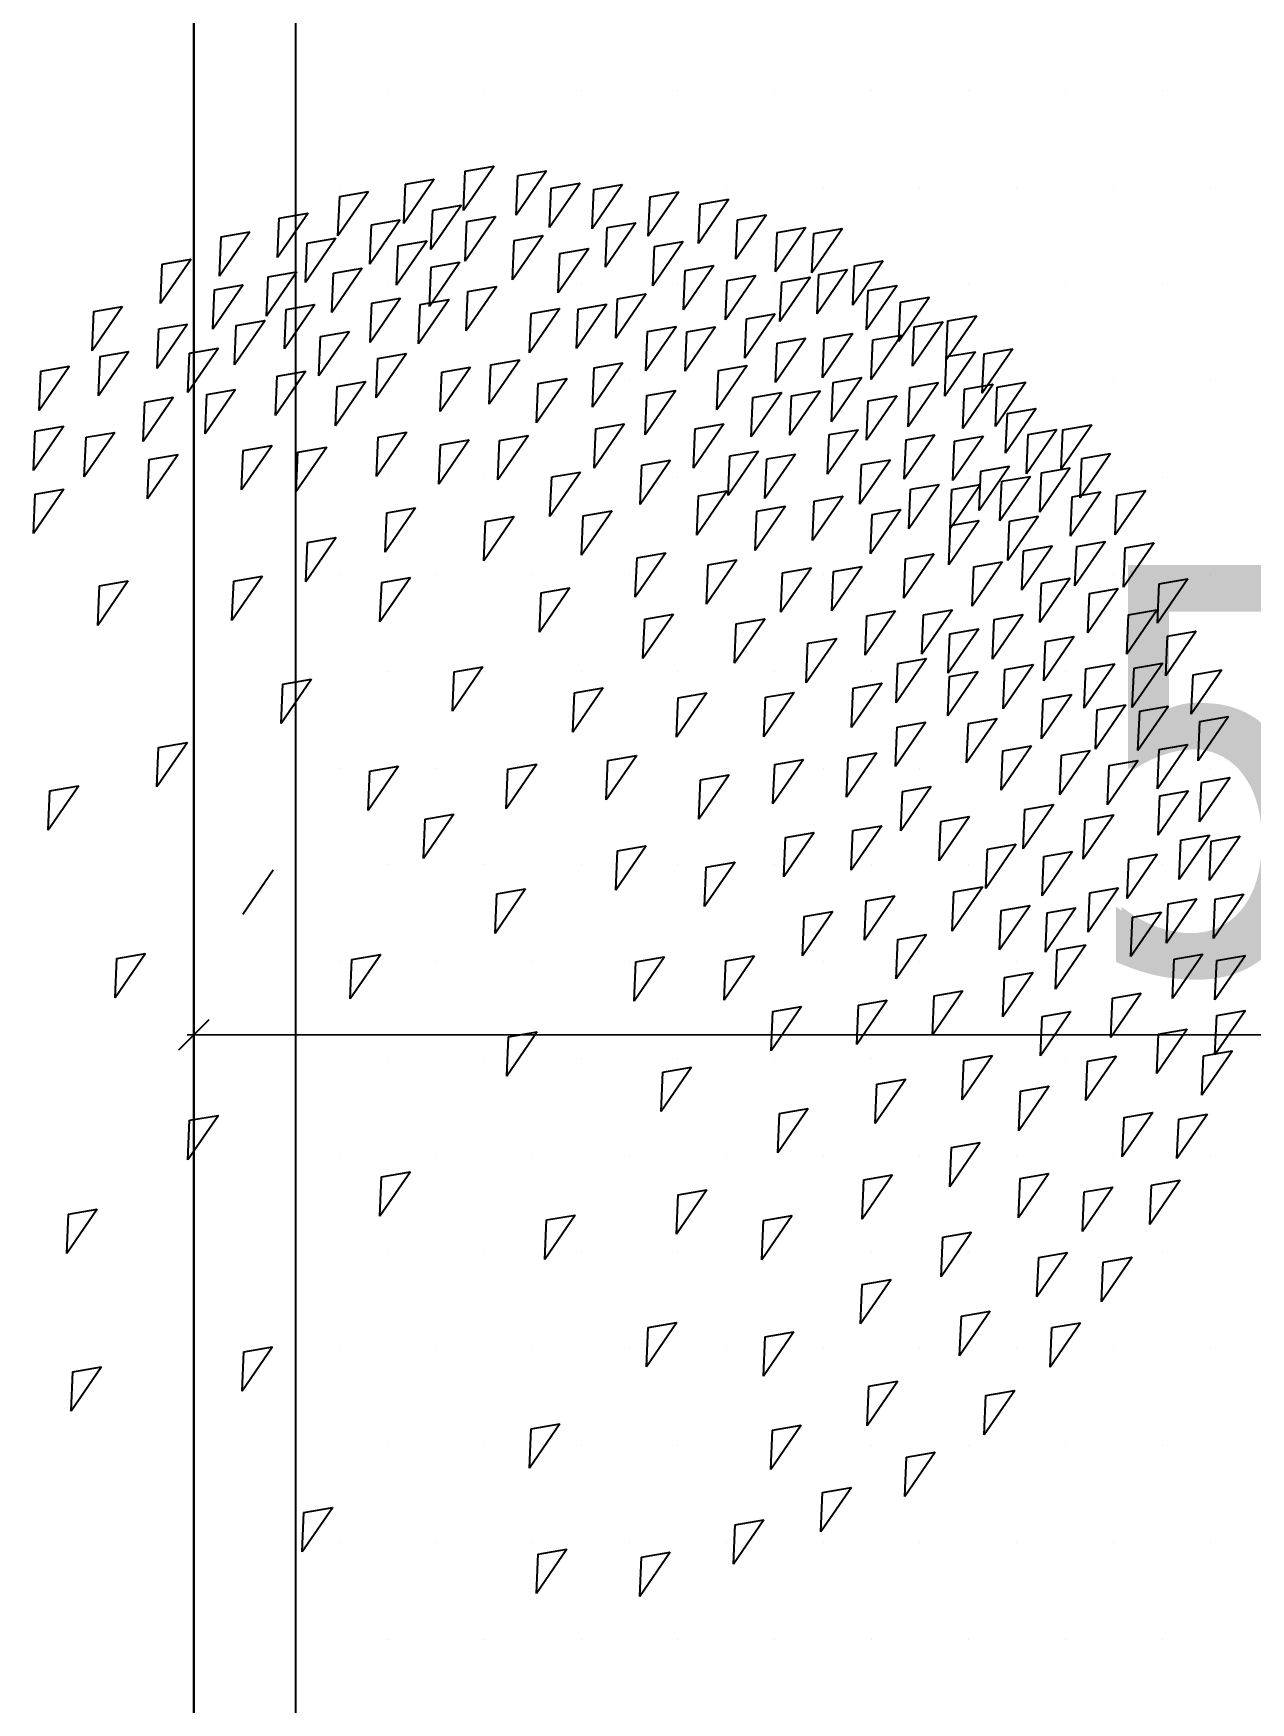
# Model space of a CAD drawing. Header units: millimetres. Extents: x 43168.9 to 43194.6, y -25545.1 to -25543.4.
# Drawn here: x 43171.3577 to 43171.4056, y -25544.2524 to -25544.1867 of the extents above; entities that cross this region are included whole.
import ezdxf

# ---------------------------------------------------------------- set-up
doc = ezdxf.new("R2010")
doc.units = ezdxf.units.MM
doc.header["$LTSCALE"] = 200
doc.layers.add('agac_sgh', color=7, linetype='Continuous', true_color=0x244700)
doc.layers.add('cim_sgh', color=7, linetype='Continuous', true_color=0x248f00)
for name, color, linetype in [('arsasiniri_sgh', 10, 'Continuous'), ('olcu-uyg_sgh', 193, 'Continuous'), ('vaziyet-01_sgh', 33, 'Continuous')]:
    doc.layers.add(name, color=color, linetype=linetype)
doc.styles.add('dim', font='VERDANA.TTF', dxfattribs={"width": 0.7})

# ---------------------------------------------------------------- blocks, each defined once
blk = doc.blocks.new('_Oblique')
at = {"color": 0, "linetype": 'ByBlock', "lineweight": -2}
blk.add_line((-0.5, -0.5), (0.5, 0.5), dxfattribs=at)

msp = doc.modelspace()

# ---------------------------------------------------------------- linework, layer by layer
at = {"color": 0, "linetype": 'ByBlock', "lineweight": -2}
msp.add_line((43171.364595, -25544.225538), (43171.363395, -25544.226738), dxfattribs=at)
at = {"layer": 'agac_sgh', "color": 0}
for p, q in [((43171.375815, -25544.191943), (43171.374616, -25544.193689)), ((43171.374616, -25544.193689), (43171.374683, -25544.192139)), ((43171.374683, -25544.192139), (43171.375815, -25544.191943)), ((43171.377878, -25544.192118), (43171.376679, -25544.193863)), ((43171.376746, -25544.192314), (43171.377878, -25544.192118)), ((43171.373463, -25544.192447), (43171.372264, -25544.194193)), ((43171.372264, -25544.194193), (43171.372331, -25544.192643)), ((43171.372331, -25544.192643), (43171.373463, -25544.192447)), ((43171.376679, -25544.193863), (43171.376746, -25544.192314)), ((43171.379198, -25544.192613), (43171.377999, -25544.194359)), ((43171.377999, -25544.194359), (43171.378066, -25544.192809)), ((43171.378066, -25544.192809), (43171.379198, -25544.192613)), ((43171.380871, -25544.192662), (43171.379672, -25544.194407)), ((43171.379672, -25544.194407), (43171.379739, -25544.192858)), ((43171.379739, -25544.192858), (43171.380871, -25544.192662)), ((43171.370873, -25544.192944), (43171.369673, -25544.194689)), ((43171.369673, -25544.194689), (43171.369741, -25544.19314)), ((43171.369741, -25544.19314), (43171.370873, -25544.192944)), ((43171.374532, -25544.19347), (43171.373333, -25544.195215)), ((43171.3734, -25544.193666), (43171.374532, -25544.19347)), ((43171.383084, -25544.192955), (43171.381885, -25544.1947)), ((43171.381885, -25544.1947), (43171.381953, -25544.193151)), ((43171.381953, -25544.193151), (43171.383084, -25544.192955)), ((43171.385059, -25544.193241), (43171.38386, -25544.194986)), ((43171.38386, -25544.194986), (43171.383927, -25544.193437)), ((43171.383927, -25544.193437), (43171.385059, -25544.193241)), ((43171.368496, -25544.19379), (43171.367296, -25544.195536)), ((43171.367296, -25544.195536), (43171.367364, -25544.193986)), ((43171.367364, -25544.193986), (43171.368496, -25544.19379)), ((43171.372122, -25544.194048), (43171.370923, -25544.195793)), ((43171.370923, -25544.195793), (43171.37099, -25544.194244)), ((43171.37099, -25544.194244), (43171.372122, -25544.194048)), ((43171.373333, -25544.195215), (43171.3734, -25544.193666)), ((43171.375882, -25544.193928), (43171.374683, -25544.195674)), ((43171.374683, -25544.195674), (43171.37475, -25544.194124)), ((43171.37475, -25544.194124), (43171.375882, -25544.193928)), ((43171.381399, -25544.194165), (43171.3802, -25544.19591)), ((43171.380267, -25544.194361), (43171.381399, -25544.194165)), ((43171.38653, -25544.193856), (43171.385331, -25544.195601)), ((43171.385331, -25544.195601), (43171.385399, -25544.194052)), ((43171.385399, -25544.194052), (43171.38653, -25544.193856)), ((43171.366207, -25544.194525), (43171.365008, -25544.19627)), ((43171.365008, -25544.19627), (43171.365075, -25544.194721)), ((43171.365075, -25544.194721), (43171.366207, -25544.194525)), ((43171.369594, -25544.194776), (43171.368395, -25544.196521)), ((43171.368462, -25544.194972), (43171.369594, -25544.194776)), ((43171.373178, -25544.19488), (43171.371979, -25544.196625)), ((43171.372046, -25544.195076), (43171.373178, -25544.19488)), ((43171.377744, -25544.194669), (43171.376544, -25544.196414)), ((43171.376544, -25544.196414), (43171.376612, -25544.194865)), ((43171.376612, -25544.194865), (43171.377744, -25544.194669)), ((43171.3802, -25544.19591), (43171.380267, -25544.194361)), ((43171.383261, -25544.194905), (43171.382061, -25544.19665)), ((43171.382129, -25544.195101), (43171.383261, -25544.194905)), ((43171.38809, -25544.194359), (43171.386891, -25544.196104)), ((43171.386891, -25544.196104), (43171.386958, -25544.194555)), ((43171.386958, -25544.194555), (43171.38809, -25544.194359)), ((43171.389524, -25544.1944), (43171.388325, -25544.196145)), ((43171.388325, -25544.196145), (43171.388392, -25544.194596)), ((43171.388392, -25544.194596), (43171.389524, -25544.1944)), ((43171.368395, -25544.196521), (43171.368462, -25544.194972)), ((43171.371979, -25544.196625), (43171.372046, -25544.195076)), ((43171.379542, -25544.195178), (43171.378343, -25544.196924)), ((43171.378343, -25544.196924), (43171.37841, -25544.195374)), ((43171.37841, -25544.195374), (43171.379542, -25544.195178)), ((43171.382061, -25544.19665), (43171.382129, -25544.195101)), ((43171.363893, -25544.195602), (43171.362693, -25544.197347)), ((43171.362693, -25544.197347), (43171.362761, -25544.195798)), ((43171.362761, -25544.195798), (43171.363893, -25544.195602)), ((43171.36806, -25544.196104), (43171.366861, -25544.197849)), ((43171.366928, -25544.1963), (43171.36806, -25544.196104)), ((43171.370625, -25544.19595), (43171.369426, -25544.197695)), ((43171.369426, -25544.197695), (43171.369493, -25544.196146)), ((43171.369493, -25544.196146), (43171.370625, -25544.19595)), ((43171.374474, -25544.195718), (43171.373275, -25544.197463)), ((43171.373275, -25544.197463), (43171.373342, -25544.195914)), ((43171.373342, -25544.195914), (43171.374474, -25544.195718)), ((43171.384468, -25544.195855), (43171.383269, -25544.197601)), ((43171.383269, -25544.197601), (43171.383336, -25544.196051)), ((43171.383336, -25544.196051), (43171.384468, -25544.195855)), ((43171.389725, -25544.196008), (43171.388526, -25544.197753)), ((43171.388526, -25544.197753), (43171.388593, -25544.196204)), ((43171.388593, -25544.196204), (43171.389725, -25544.196008)), ((43171.391133, -25544.195667), (43171.389934, -25544.197412)), ((43171.389934, -25544.197412), (43171.390002, -25544.195863)), ((43171.390002, -25544.195863), (43171.391133, -25544.195667)), ((43171.365947, -25544.196615), (43171.364748, -25544.19836)), ((43171.364748, -25544.19836), (43171.364815, -25544.196811)), ((43171.364815, -25544.196811), (43171.365947, -25544.196615)), ((43171.366861, -25544.197849), (43171.366928, -25544.1963)), ((43171.37592, -25544.196675), (43171.374721, -25544.198421)), ((43171.374721, -25544.198421), (43171.374788, -25544.196871)), ((43171.374788, -25544.196871), (43171.37592, -25544.196675)), ((43171.386115, -25544.196246), (43171.384916, -25544.197992)), ((43171.384916, -25544.197992), (43171.384984, -25544.196442)), ((43171.384984, -25544.196442), (43171.386115, -25544.196246)), ((43171.388266, -25544.196309), (43171.387067, -25544.198054)), ((43171.387067, -25544.198054), (43171.387134, -25544.196505)), ((43171.387134, -25544.196505), (43171.388266, -25544.196309)), ((43171.391674, -25544.196636), (43171.390475, -25544.198382)), ((43171.390475, -25544.198382), (43171.390542, -25544.196832)), ((43171.390542, -25544.196832), (43171.391674, -25544.196636)), ((43171.361201, -25544.197469), (43171.360002, -25544.199214)), ((43171.360069, -25544.197665), (43171.361201, -25544.197469)), ((43171.368764, -25544.197383), (43171.367565, -25544.199128)), ((43171.367632, -25544.197579), (43171.368764, -25544.197383)), ((43171.372134, -25544.197137), (43171.370935, -25544.198883)), ((43171.370935, -25544.198883), (43171.371003, -25544.197333)), ((43171.371003, -25544.197333), (43171.372134, -25544.197137)), ((43171.374046, -25544.197193), (43171.372847, -25544.198938)), ((43171.372847, -25544.198938), (43171.372914, -25544.197389)), ((43171.372914, -25544.197389), (43171.374046, -25544.197193)), ((43171.380259, -25544.197373), (43171.37906, -25544.199118)), ((43171.379127, -25544.197569), (43171.380259, -25544.197373)), ((43171.381806, -25544.19696), (43171.380607, -25544.198706)), ((43171.380607, -25544.198706), (43171.380674, -25544.197156)), ((43171.380674, -25544.197156), (43171.381806, -25544.19696)), ((43171.392945, -25544.197092), (43171.391745, -25544.198838)), ((43171.391745, -25544.198838), (43171.391813, -25544.197288)), ((43171.391813, -25544.197288), (43171.392945, -25544.197092)), ((43171.360002, -25544.199214), (43171.360069, -25544.197665)), ((43171.363758, -25544.198153), (43171.362559, -25544.199898)), ((43171.362627, -25544.198349), (43171.363758, -25544.198153)), ((43171.366802, -25544.198012), (43171.365603, -25544.199758)), ((43171.36567, -25544.198208), (43171.366802, -25544.198012)), ((43171.367565, -25544.199128), (43171.367632, -25544.197579)), ((43171.37841, -25544.197548), (43171.377211, -25544.199294)), ((43171.377211, -25544.199294), (43171.377278, -25544.197744)), ((43171.377278, -25544.197744), (43171.37841, -25544.197548)), ((43171.37906, -25544.199118), (43171.379127, -25544.197569)), ((43171.386883, -25544.197756), (43171.385684, -25544.199501)), ((43171.385684, -25544.199501), (43171.385751, -25544.197952)), ((43171.385751, -25544.197952), (43171.386883, -25544.197756)), ((43171.393485, -25544.198062), (43171.392286, -25544.199807)), ((43171.392353, -25544.198258), (43171.393485, -25544.198062)), ((43171.394806, -25544.197833), (43171.393607, -25544.199578)), ((43171.393607, -25544.199578), (43171.393674, -25544.198029)), ((43171.393674, -25544.198029), (43171.394806, -25544.197833)), ((43171.362559, -25544.199898), (43171.362627, -25544.198349)), ((43171.365603, -25544.199758), (43171.36567, -25544.198208)), ((43171.370122, -25544.198452), (43171.368923, -25544.200197)), ((43171.368923, -25544.200197), (43171.36899, -25544.198648)), ((43171.36899, -25544.198648), (43171.370122, -25544.198452)), ((43171.382988, -25544.198253), (43171.381789, -25544.199998)), ((43171.381789, -25544.199998), (43171.381856, -25544.198449)), ((43171.381856, -25544.198449), (43171.382988, -25544.198253)), ((43171.384531, -25544.19826), (43171.383332, -25544.200005)), ((43171.383332, -25544.200005), (43171.383399, -25544.198456)), ((43171.383399, -25544.198456), (43171.384531, -25544.19826)), ((43171.38809, -25544.198706), (43171.386891, -25544.200451)), ((43171.386958, -25544.198902), (43171.38809, -25544.198706)), ((43171.389939, -25544.198531), (43171.38874, -25544.200276)), ((43171.38874, -25544.200276), (43171.388807, -25544.198727)), ((43171.388807, -25544.198727), (43171.389939, -25544.198531)), ((43171.39185, -25544.198586), (43171.390651, -25544.200332)), ((43171.390651, -25544.200332), (43171.390719, -25544.198782)), ((43171.390719, -25544.198782), (43171.39185, -25544.198586)), ((43171.392286, -25544.199807), (43171.392353, -25544.198258)), ((43171.361444, -25544.19923), (43171.360245, -25544.200975)), ((43171.360245, -25544.200975), (43171.360312, -25544.199426)), ((43171.360312, -25544.199426), (43171.361444, -25544.19923)), ((43171.364966, -25544.199103), (43171.363767, -25544.200849)), ((43171.363767, -25544.200849), (43171.363834, -25544.199299)), ((43171.363834, -25544.199299), (43171.364966, -25544.199103)), ((43171.372373, -25544.199318), (43171.371174, -25544.201063)), ((43171.371242, -25544.199514), (43171.372373, -25544.199318)), ((43171.386891, -25544.200451), (43171.386958, -25544.198902)), ((43171.394756, -25544.199242), (43171.393557, -25544.200988)), ((43171.393557, -25544.200988), (43171.393624, -25544.199438)), ((43171.393624, -25544.199438), (43171.394756, -25544.199242)), ((43171.396227, -25544.199133), (43171.395028, -25544.200878)), ((43171.395028, -25544.200878), (43171.395095, -25544.199329)), ((43171.395095, -25544.199329), (43171.396227, -25544.199133)), ((43171.359113, -25544.199811), (43171.357914, -25544.201556)), ((43171.357914, -25544.201556), (43171.357982, -25544.200007)), ((43171.357982, -25544.200007), (43171.359113, -25544.199811)), ((43171.368412, -25544.200004), (43171.367213, -25544.201749)), ((43171.36728, -25544.2002), (43171.368412, -25544.200004)), ((43171.371174, -25544.201063), (43171.371242, -25544.199514)), ((43171.374889, -25544.199849), (43171.37369, -25544.201594)), ((43171.37369, -25544.201594), (43171.373757, -25544.200045)), ((43171.373757, -25544.200045), (43171.374889, -25544.199849)), ((43171.376826, -25544.199562), (43171.375626, -25544.201307)), ((43171.375626, -25544.201307), (43171.375694, -25544.199758)), ((43171.375694, -25544.199758), (43171.376826, -25544.199562)), ((43171.380888, -25544.199679), (43171.379689, -25544.201425)), ((43171.379689, -25544.201425), (43171.379756, -25544.199875)), ((43171.379756, -25544.199875), (43171.380888, -25544.199679)), ((43171.385776, -25544.199783), (43171.384577, -25544.201528)), ((43171.384577, -25544.201528), (43171.384644, -25544.199979)), ((43171.384644, -25544.199979), (43171.385776, -25544.199783)), ((43171.365645, -25544.200725), (43171.364446, -25544.20247)), ((43171.364513, -25544.200921), (43171.365645, -25544.200725)), ((43171.367213, -25544.201749), (43171.36728, -25544.2002)), ((43171.370776, -25544.200416), (43171.369577, -25544.202161)), ((43171.369577, -25544.202161), (43171.369644, -25544.200612)), ((43171.369644, -25544.200612), (43171.370776, -25544.200416)), ((43171.378687, -25544.200302), (43171.377488, -25544.202047)), ((43171.377488, -25544.202047), (43171.377555, -25544.200498)), ((43171.377555, -25544.200498), (43171.378687, -25544.200302)), ((43171.382963, -25544.200769), (43171.381764, -25544.202515)), ((43171.381831, -25544.200965), (43171.382963, -25544.200769)), ((43171.388656, -25544.200782), (43171.387457, -25544.202527)), ((43171.387524, -25544.200978), (43171.388656, -25544.200782)), ((43171.390291, -25544.200257), (43171.389092, -25544.202002)), ((43171.389092, -25544.202002), (43171.389159, -25544.200453)), ((43171.389159, -25544.200453), (43171.390291, -25544.200257)), ((43171.393309, -25544.200459), (43171.39211, -25544.202204)), ((43171.39211, -25544.202204), (43171.392177, -25544.200655)), ((43171.392177, -25544.200655), (43171.393309, -25544.200459)), ((43171.39546, -25544.200521), (43171.394261, -25544.202267)), ((43171.394261, -25544.202267), (43171.394328, -25544.200717)), ((43171.394328, -25544.200717), (43171.39546, -25544.200521)), ((43171.396743, -25544.200444), (43171.395544, -25544.20219)), ((43171.395544, -25544.20219), (43171.395611, -25544.20064)), ((43171.395611, -25544.20064), (43171.396743, -25544.200444)), ((43171.363201, -25544.201035), (43171.362002, -25544.202781)), ((43171.362002, -25544.202781), (43171.362069, -25544.201231)), ((43171.362069, -25544.201231), (43171.363201, -25544.201035)), ((43171.364446, -25544.20247), (43171.364513, -25544.200921)), ((43171.381764, -25544.202515), (43171.381831, -25544.200965)), ((43171.387134, -25544.200852), (43171.385935, -25544.202597)), ((43171.385935, -25544.202597), (43171.386002, -25544.201048)), ((43171.386002, -25544.201048), (43171.387134, -25544.200852)), ((43171.387457, -25544.202527), (43171.387524, -25544.200978)), ((43171.391674, -25544.200984), (43171.390475, -25544.202729)), ((43171.390475, -25544.202729), (43171.390542, -25544.20118)), ((43171.390542, -25544.20118), (43171.391674, -25544.200984)), ((43171.380951, -25544.202084), (43171.379752, -25544.203829)), ((43171.379819, -25544.20228), (43171.380951, -25544.202084)), ((43171.384862, -25544.202083), (43171.383663, -25544.203828)), ((43171.38373, -25544.202279), (43171.384862, -25544.202083)), ((43171.397145, -25544.201485), (43171.395946, -25544.203231)), ((43171.395946, -25544.203231), (43171.396013, -25544.201681)), ((43171.396013, -25544.201681), (43171.397145, -25544.201485)), ((43171.399334, -25544.202121), (43171.398134, -25544.203866)), ((43171.398202, -25544.202317), (43171.399334, -25544.202121)), ((43171.358887, -25544.202169), (43171.357688, -25544.203914)), ((43171.357688, -25544.203914), (43171.357755, -25544.202365)), ((43171.357755, -25544.202365), (43171.358887, -25544.202169)), ((43171.360891, -25544.202417), (43171.359692, -25544.204163)), ((43171.359692, -25544.204163), (43171.359759, -25544.202613)), ((43171.359759, -25544.202613), (43171.360891, -25544.202417)), ((43171.372386, -25544.202407), (43171.371187, -25544.204153)), ((43171.371187, -25544.204153), (43171.371254, -25544.202603)), ((43171.371254, -25544.202603), (43171.372386, -25544.202407)), ((43171.374839, -25544.202707), (43171.373639, -25544.204453)), ((43171.373707, -25544.202903), (43171.374839, -25544.202707)), ((43171.377165, -25544.202546), (43171.375966, -25544.204291)), ((43171.375966, -25544.204291), (43171.376033, -25544.202742)), ((43171.376033, -25544.202742), (43171.377165, -25544.202546)), ((43171.379752, -25544.203829), (43171.379819, -25544.20228)), ((43171.383663, -25544.203828), (43171.38373, -25544.202279)), ((43171.39014, -25544.202312), (43171.388941, -25544.204057)), ((43171.388941, -25544.204057), (43171.389008, -25544.202508)), ((43171.389008, -25544.202508), (43171.39014, -25544.202312)), ((43171.393158, -25544.202514), (43171.391959, -25544.204259)), ((43171.391959, -25544.204259), (43171.392027, -25544.20271)), ((43171.392027, -25544.20271), (43171.393158, -25544.202514)), ((43171.39507, -25544.202569), (43171.393871, -25544.204315)), ((43171.393871, -25544.204315), (43171.393938, -25544.202765)), ((43171.393938, -25544.202765), (43171.39507, -25544.202569)), ((43171.397963, -25544.20231), (43171.396764, -25544.204055)), ((43171.396764, -25544.204055), (43171.396831, -25544.202506)), ((43171.396831, -25544.202506), (43171.397963, -25544.20231)), ((43171.398134, -25544.203866), (43171.398202, -25544.202317)), ((43171.363381, -25544.20329), (43171.362182, -25544.205036)), ((43171.362249, -25544.203486), (43171.363381, -25544.20329)), ((43171.367079, -25544.20294), (43171.36588, -25544.204685)), ((43171.36588, -25544.204685), (43171.365947, -25544.203136)), ((43171.365947, -25544.203136), (43171.367079, -25544.20294)), ((43171.369229, -25544.203002), (43171.36803, -25544.204748)), ((43171.36803, -25544.204748), (43171.368097, -25544.203198)), ((43171.368097, -25544.203198), (43171.369229, -25544.203002)), ((43171.373639, -25544.204453), (43171.373707, -25544.202903)), ((43171.38622, -25544.203152), (43171.385021, -25544.204897)), ((43171.385021, -25544.204897), (43171.385088, -25544.203348)), ((43171.385088, -25544.203348), (43171.38622, -25544.203152)), ((43171.387675, -25544.20327), (43171.386476, -25544.205016)), ((43171.386543, -25544.203466), (43171.387675, -25544.20327)), ((43171.400076, -25544.203248), (43171.398877, -25544.204994)), ((43171.398877, -25544.204994), (43171.398944, -25544.203444)), ((43171.398944, -25544.203444), (43171.400076, -25544.203248)), ((43171.362182, -25544.205036), (43171.362249, -25544.203486)), ((43171.379215, -25544.203978), (43171.378016, -25544.205724)), ((43171.378083, -25544.204174), (43171.379215, -25544.203978)), ((43171.382762, -25544.203509), (43171.381563, -25544.205255)), ((43171.381563, -25544.205255), (43171.38163, -25544.203705)), ((43171.38163, -25544.203705), (43171.382762, -25544.203509)), ((43171.386476, -25544.205016), (43171.386543, -25544.203466)), ((43171.39141, -25544.203493), (43171.390211, -25544.205238)), ((43171.390211, -25544.205238), (43171.390278, -25544.203689)), ((43171.390278, -25544.203689), (43171.39141, -25544.203493)), ((43171.396101, -25544.203743), (43171.394902, -25544.205489)), ((43171.394902, -25544.205489), (43171.39497, -25544.203939)), ((43171.39497, -25544.203939), (43171.396101, -25544.203743)), ((43171.398491, -25544.203813), (43171.397292, -25544.205558)), ((43171.397292, -25544.205558), (43171.397359, -25544.204009)), ((43171.397359, -25544.204009), (43171.398491, -25544.203813)), ((43171.358891, -25544.204648), (43171.357692, -25544.206393)), ((43171.357759, -25544.204844), (43171.358891, -25544.204648)), ((43171.378016, -25544.205724), (43171.378083, -25544.204174)), ((43171.384988, -25544.204718), (43171.383789, -25544.206463)), ((43171.383856, -25544.204914), (43171.384988, -25544.204718)), ((43171.393335, -25544.204464), (43171.392135, -25544.206209)), ((43171.392135, -25544.206209), (43171.392203, -25544.20466)), ((43171.392203, -25544.20466), (43171.393335, -25544.204464)), ((43171.394957, -25544.204473), (43171.393758, -25544.206218)), ((43171.393758, -25544.206218), (43171.393825, -25544.204669)), ((43171.393825, -25544.204669), (43171.394957, -25544.204473)), ((43171.396923, -25544.204149), (43171.395724, -25544.205894)), ((43171.395724, -25544.205894), (43171.395791, -25544.204345)), ((43171.395791, -25544.204345), (43171.396923, -25544.204149)), ((43171.399698, -25544.204763), (43171.398499, -25544.206508)), ((43171.398566, -25544.204959), (43171.399698, -25544.204763)), ((43171.401459, -25544.2047), (43171.40026, -25544.206445)), ((43171.400327, -25544.204896), (43171.401459, -25544.2047)), ((43171.357692, -25544.206393), (43171.357759, -25544.204844)), ((43171.372726, -25544.205392), (43171.371527, -25544.207137)), ((43171.371594, -25544.205588), (43171.372726, -25544.205392)), ((43171.383789, -25544.206463), (43171.383856, -25544.204914)), ((43171.387285, -25544.205318), (43171.386086, -25544.207064)), ((43171.386153, -25544.205514), (43171.387285, -25544.205318)), ((43171.389549, -25544.204926), (43171.38835, -25544.206672)), ((43171.38835, -25544.206672), (43171.388417, -25544.205122)), ((43171.388417, -25544.205122), (43171.389549, -25544.204926)), ((43171.398499, -25544.206508), (43171.398566, -25544.204959)), ((43171.40026, -25544.206445), (43171.400327, -25544.204896)), ((43171.371527, -25544.207137), (43171.371594, -25544.205588)), ((43171.376612, -25544.205733), (43171.375413, -25544.207479)), ((43171.375413, -25544.207479), (43171.37548, -25544.205929)), ((43171.37548, -25544.205929), (43171.376612, -25544.205733)), ((43171.38046, -25544.205502), (43171.379261, -25544.207247)), ((43171.379261, -25544.207247), (43171.379328, -25544.205698)), ((43171.379328, -25544.205698), (43171.38046, -25544.205502)), ((43171.386086, -25544.207064), (43171.386153, -25544.205514)), ((43171.391825, -25544.20545), (43171.390626, -25544.207195)), ((43171.390626, -25544.207195), (43171.390693, -25544.205646)), ((43171.390693, -25544.205646), (43171.391825, -25544.20545)), ((43171.394907, -25544.205882), (43171.393708, -25544.207628)), ((43171.393708, -25544.207628), (43171.393775, -25544.206078)), ((43171.393775, -25544.206078), (43171.394907, -25544.205882)), ((43171.397233, -25544.205721), (43171.396034, -25544.207466)), ((43171.396034, -25544.207466), (43171.396101, -25544.205917)), ((43171.396101, -25544.205917), (43171.397233, -25544.205721)), ((43171.369607, -25544.20656), (43171.368408, -25544.208305)), ((43171.368475, -25544.206756), (43171.369607, -25544.20656)), ((43171.399874, -25544.206713), (43171.398675, -25544.208458)), ((43171.398743, -25544.206909), (43171.399874, -25544.206713)), ((43171.368408, -25544.208305), (43171.368475, -25544.206756)), ((43171.382573, -25544.207165), (43171.381374, -25544.20891)), ((43171.381374, -25544.20891), (43171.381441, -25544.207361)), ((43171.381441, -25544.207361), (43171.382573, -25544.207165)), ((43171.393133, -25544.207204), (43171.391934, -25544.208949)), ((43171.392001, -25544.2074), (43171.393133, -25544.207204)), ((43171.397787, -25544.206881), (43171.396588, -25544.208627)), ((43171.396588, -25544.208627), (43171.396655, -25544.207077)), ((43171.396655, -25544.207077), (43171.397787, -25544.206881)), ((43171.398675, -25544.208458), (43171.398743, -25544.206909)), ((43171.401786, -25544.206768), (43171.400587, -25544.208514)), ((43171.400587, -25544.208514), (43171.400654, -25544.206964)), ((43171.400654, -25544.206964), (43171.401786, -25544.206768)), ((43171.385374, -25544.207437), (43171.384175, -25544.209182)), ((43171.384175, -25544.209182), (43171.384242, -25544.207633)), ((43171.384242, -25544.207633), (43171.385374, -25544.207437)), ((43171.388304, -25544.20775), (43171.387105, -25544.209496)), ((43171.387105, -25544.209496), (43171.387172, -25544.207946)), ((43171.387172, -25544.207946), (43171.388304, -25544.20775)), ((43171.390304, -25544.207694), (43171.389105, -25544.209439)), ((43171.389105, -25544.209439), (43171.389172, -25544.20789)), ((43171.389172, -25544.20789), (43171.390304, -25544.207694)), ((43171.391934, -25544.208949), (43171.392001, -25544.2074)), ((43171.395825, -25544.207511), (43171.394626, -25544.209256)), ((43171.394626, -25544.209256), (43171.394693, -25544.207707)), ((43171.394693, -25544.207707), (43171.395825, -25544.207511)), ((43171.361419, -25544.208267), (43171.36022, -25544.210013)), ((43171.36022, -25544.210013), (43171.360287, -25544.208463)), ((43171.360287, -25544.208463), (43171.361419, -25544.208267)), ((43171.366702, -25544.208077), (43171.365502, -25544.209823)), ((43171.365502, -25544.209823), (43171.36557, -25544.208273)), ((43171.36557, -25544.208273), (43171.366702, -25544.208077)), ((43171.372524, -25544.208132), (43171.371325, -25544.209877)), ((43171.371325, -25544.209877), (43171.371393, -25544.208328)), ((43171.371393, -25544.208328), (43171.372524, -25544.208132)), ((43171.3788, -25544.208543), (43171.377601, -25544.210288)), ((43171.377668, -25544.208739), (43171.3788, -25544.208543)), ((43171.398491, -25544.20816), (43171.397292, -25544.209905)), ((43171.397292, -25544.209905), (43171.397359, -25544.208356)), ((43171.397359, -25544.208356), (43171.398491, -25544.20816)), ((43171.400378, -25544.208558), (43171.399178, -25544.210303)), ((43171.399246, -25544.208754), (43171.400378, -25544.208558)), ((43171.403119, -25544.20818), (43171.40192, -25544.209925)), ((43171.40192, -25544.209925), (43171.401987, -25544.208376)), ((43171.401987, -25544.208376), (43171.403119, -25544.20818)), ((43171.377601, -25544.210288), (43171.377668, -25544.208739)), ((43171.399178, -25544.210303), (43171.399246, -25544.208754)), ((43171.382875, -25544.209576), (43171.381676, -25544.211321)), ((43171.381676, -25544.211321), (43171.381743, -25544.209772)), ((43171.381743, -25544.209772), (43171.382875, -25544.209576)), ((43171.38648, -25544.209757), (43171.385281, -25544.211502)), ((43171.385281, -25544.211502), (43171.385348, -25544.209953)), ((43171.385348, -25544.209953), (43171.38648, -25544.209757)), ((43171.391612, -25544.209448), (43171.390413, -25544.211193)), ((43171.390413, -25544.211193), (43171.39048, -25544.209644)), ((43171.39048, -25544.209644), (43171.391612, -25544.209448)), ((43171.39385, -25544.209398), (43171.392651, -25544.211144)), ((43171.392651, -25544.211144), (43171.392718, -25544.209594)), ((43171.392718, -25544.209594), (43171.39385, -25544.209398)), ((43171.39663, -25544.209593), (43171.395431, -25544.211339)), ((43171.395431, -25544.211339), (43171.395498, -25544.209789)), ((43171.395498, -25544.209789), (43171.39663, -25544.209593)), ((43171.401912, -25544.209403), (43171.400713, -25544.211149)), ((43171.400713, -25544.211149), (43171.40078, -25544.209599)), ((43171.40078, -25544.209599), (43171.401912, -25544.209403)), ((43171.389298, -25544.210525), (43171.388098, -25544.21227)), ((43171.388166, -25544.210721), (43171.389298, -25544.210525)), ((43171.394886, -25544.210153), (43171.393687, -25544.211898)), ((43171.393687, -25544.211898), (43171.393754, -25544.210349)), ((43171.393754, -25544.210349), (43171.394886, -25544.210153)), ((43171.398642, -25544.210453), (43171.397443, -25544.212198)), ((43171.397443, -25544.212198), (43171.39751, -25544.210649)), ((43171.39751, -25544.210649), (43171.398642, -25544.210453)), ((43171.403446, -25544.210249), (43171.402247, -25544.211994)), ((43171.402247, -25544.211994), (43171.402314, -25544.210445)), ((43171.402314, -25544.210445), (43171.403446, -25544.210249)), ((43171.388098, -25544.21227), (43171.388166, -25544.210721)), ((43171.392832, -25544.211314), (43171.391633, -25544.213059)), ((43171.3917, -25544.21151), (43171.392832, -25544.211314)), ((43171.375379, -25544.211647), (43171.37418, -25544.213392)), ((43171.37418, -25544.213392), (43171.374248, -25544.211843)), ((43171.374248, -25544.211843), (43171.375379, -25544.211647)), ((43171.391633, -25544.213059), (43171.3917, -25544.21151)), ((43171.394869, -25544.21183), (43171.39367, -25544.213576)), ((43171.393737, -25544.212026), (43171.394869, -25544.21183)), ((43171.397045, -25544.21155), (43171.395846, -25544.213296)), ((43171.395846, -25544.213296), (43171.395913, -25544.211746)), ((43171.395913, -25544.211746), (43171.397045, -25544.21155)), ((43171.400239, -25544.211529), (43171.39904, -25544.213274)), ((43171.39904, -25544.213274), (43171.399107, -25544.211725)), ((43171.399107, -25544.211725), (43171.400239, -25544.211529)), ((43171.40213, -25544.211507), (43171.400931, -25544.213252)), ((43171.400931, -25544.213252), (43171.400998, -25544.211703)), ((43171.400998, -25544.211703), (43171.40213, -25544.211507)), ((43171.404452, -25544.211765), (43171.403253, -25544.21351)), ((43171.403253, -25544.21351), (43171.403321, -25544.211961)), ((43171.403321, -25544.211961), (43171.404452, -25544.211765)), ((43171.368638, -25544.212138), (43171.367439, -25544.213883)), ((43171.367439, -25544.213883), (43171.367507, -25544.212334)), ((43171.367507, -25544.212334), (43171.368638, -25544.212138)), ((43171.380108, -25544.21247), (43171.378909, -25544.214216)), ((43171.378976, -25544.212666), (43171.380108, -25544.21247)), ((43171.391083, -25544.212293), (43171.389884, -25544.214038)), ((43171.389884, -25544.214038), (43171.389952, -25544.212489)), ((43171.389952, -25544.212489), (43171.391083, -25544.212293)), ((43171.39367, -25544.213576), (43171.393737, -25544.212026)), ((43171.378909, -25544.214216), (43171.378976, -25544.212666)), ((43171.384191, -25544.212665), (43171.382992, -25544.21441)), ((43171.382992, -25544.21441), (43171.38306, -25544.212861)), ((43171.38306, -25544.212861), (43171.384191, -25544.212665)), ((43171.387625, -25544.21265), (43171.386426, -25544.214395)), ((43171.386426, -25544.214395), (43171.386493, -25544.212846)), ((43171.386493, -25544.212846), (43171.387625, -25544.21265)), ((43171.398554, -25544.212738), (43171.397355, -25544.214484)), ((43171.397355, -25544.214484), (43171.397422, -25544.212934)), ((43171.397422, -25544.212934), (43171.398554, -25544.212738)), ((43171.400679, -25544.213143), (43171.39948, -25544.214888)), ((43171.399548, -25544.213339), (43171.400679, -25544.213143)), ((43171.402352, -25544.213191), (43171.401153, -25544.214937)), ((43171.40122, -25544.213387), (43171.402352, -25544.213191)), ((43171.392806, -25544.21383), (43171.391607, -25544.215575)), ((43171.391675, -25544.214026), (43171.392806, -25544.21383)), ((43171.395611, -25544.213682), (43171.394412, -25544.215428)), ((43171.394412, -25544.215428), (43171.394479, -25544.213878)), ((43171.394479, -25544.213878), (43171.395611, -25544.213682)), ((43171.39948, -25544.214888), (43171.399548, -25544.213339)), ((43171.401153, -25544.214937), (43171.40122, -25544.213387)), ((43171.404717, -25544.213603), (43171.403517, -25544.215349)), ((43171.403517, -25544.215349), (43171.403585, -25544.213799)), ((43171.403585, -25544.213799), (43171.404717, -25544.213603)), ((43171.391607, -25544.215575), (43171.391675, -25544.214026)), ((43171.363746, -25544.214627), (43171.362547, -25544.216373)), ((43171.362547, -25544.216373), (43171.362614, -25544.214823)), ((43171.362614, -25544.214823), (43171.363746, -25544.214627)), ((43171.381429, -25544.21514), (43171.38023, -25544.216885)), ((43171.380297, -25544.215336), (43171.381429, -25544.21514)), ((43171.390882, -25544.215033), (43171.389683, -25544.216778)), ((43171.389683, -25544.216778), (43171.38975, -25544.215229)), ((43171.38975, -25544.215229), (43171.390882, -25544.215033)), ((43171.396969, -25544.214752), (43171.39577, -25544.216497)), ((43171.39577, -25544.216497), (43171.395837, -25544.214948)), ((43171.395837, -25544.214948), (43171.396969, -25544.214752)), ((43171.399271, -25544.214933), (43171.398072, -25544.216678)), ((43171.398072, -25544.216678), (43171.398139, -25544.215129)), ((43171.398139, -25544.215129), (43171.399271, -25544.214933)), ((43171.403119, -25544.214701), (43171.40192, -25544.216446)), ((43171.40192, -25544.216446), (43171.401987, -25544.214897)), ((43171.401987, -25544.214897), (43171.403119, -25544.214701)), ((43171.372059, -25544.215555), (43171.37086, -25544.2173)), ((43171.37086, -25544.2173), (43171.370927, -25544.215751)), ((43171.370927, -25544.215751), (43171.372059, -25544.215555)), ((43171.377492, -25544.215483), (43171.376293, -25544.217229)), ((43171.376293, -25544.217229), (43171.376361, -25544.215679)), ((43171.376361, -25544.215679), (43171.377492, -25544.215483)), ((43171.38023, -25544.216885), (43171.380297, -25544.215336)), ((43171.385072, -25544.215894), (43171.383873, -25544.217639)), ((43171.38394, -25544.21609), (43171.385072, -25544.215894)), ((43171.38799, -25544.215292), (43171.386791, -25544.217037)), ((43171.386791, -25544.217037), (43171.386858, -25544.215488)), ((43171.386858, -25544.215488), (43171.38799, -25544.215292)), ((43171.401157, -25544.215331), (43171.399958, -25544.217076)), ((43171.399958, -25544.217076), (43171.400026, -25544.215527)), ((43171.400026, -25544.215527), (43171.401157, -25544.215331)), ((43171.35947, -25544.216334), (43171.358271, -25544.218079)), ((43171.358271, -25544.218079), (43171.358338, -25544.21653)), ((43171.358338, -25544.21653), (43171.35947, -25544.216334)), ((43171.383873, -25544.217639), (43171.38394, -25544.21609)), ((43171.39302, -25544.216353), (43171.391821, -25544.218099)), ((43171.391821, -25544.218099), (43171.391888, -25544.216549)), ((43171.391888, -25544.216549), (43171.39302, -25544.216353)), ((43171.403145, -25544.216532), (43171.401945, -25544.218278)), ((43171.402013, -25544.216728), (43171.403145, -25544.216532)), ((43171.404779, -25544.216008), (43171.40358, -25544.217753)), ((43171.40358, -25544.217753), (43171.403648, -25544.216204)), ((43171.403648, -25544.216204), (43171.404779, -25544.216008)), ((43171.397837, -25544.217065), (43171.396638, -25544.21881)), ((43171.396705, -25544.217261), (43171.397837, -25544.217065)), ((43171.401945, -25544.218278), (43171.402013, -25544.216728)), ((43171.374235, -25544.217448), (43171.373036, -25544.219194)), ((43171.373036, -25544.219194), (43171.373103, -25544.217644)), ((43171.373103, -25544.217644), (43171.374235, -25544.217448)), ((43171.391071, -25544.217898), (43171.389872, -25544.219644)), ((43171.389939, -25544.218094), (43171.391071, -25544.217898)), ((43171.39453, -25544.217541), (43171.39333, -25544.219286)), ((43171.39333, -25544.219286), (43171.393398, -25544.217737)), ((43171.393398, -25544.217737), (43171.39453, -25544.217541)), ((43171.396638, -25544.21881), (43171.396705, -25544.217261)), ((43171.400202, -25544.217477), (43171.399003, -25544.219222)), ((43171.399003, -25544.219222), (43171.39907, -25544.217673)), ((43171.39907, -25544.217673), (43171.400202, -25544.217477)), ((43171.388417, -25544.218165), (43171.387218, -25544.21991)), ((43171.387218, -25544.21991), (43171.387285, -25544.218361)), ((43171.387285, -25544.218361), (43171.388417, -25544.218165)), ((43171.389872, -25544.219644), (43171.389939, -25544.218094)), ((43171.403975, -25544.218272), (43171.402776, -25544.220018)), ((43171.402776, -25544.220018), (43171.402843, -25544.218468)), ((43171.402843, -25544.218468), (43171.403975, -25544.218272)), ((43171.405169, -25544.218307), (43171.40397, -25544.220052)), ((43171.40397, -25544.220052), (43171.404038, -25544.218503)), ((43171.404038, -25544.218503), (43171.405169, -25544.218307)), ((43171.381806, -25544.218697), (43171.380607, -25544.220443)), ((43171.380607, -25544.220443), (43171.380674, -25544.218893)), ((43171.380674, -25544.218893), (43171.381806, -25544.218697)), ((43171.396366, -25544.218624), (43171.395167, -25544.220369)), ((43171.395167, -25544.220369), (43171.395234, -25544.21882)), ((43171.395234, -25544.21882), (43171.396366, -25544.218624)), ((43171.398579, -25544.218917), (43171.39738, -25544.220662)), ((43171.39738, -25544.220662), (43171.397447, -25544.219113)), ((43171.397447, -25544.219113), (43171.398579, -25544.218917)), ((43171.401925, -25544.219014), (43171.400726, -25544.220759)), ((43171.400726, -25544.220759), (43171.400793, -25544.21921)), ((43171.400793, -25544.21921), (43171.401925, -25544.219014)), ((43171.367129, -25544.219645), (43171.36593, -25544.22139)), ((43171.385298, -25544.219333), (43171.384099, -25544.221078)), ((43171.384099, -25544.221078), (43171.384166, -25544.219529)), ((43171.384166, -25544.219529), (43171.385298, -25544.219333)), ((43171.377052, -25544.22039), (43171.375853, -25544.222136)), ((43171.37592, -25544.220586), (43171.377052, -25544.22039)), ((43171.395045, -25544.220302), (43171.393846, -25544.222047)), ((43171.393846, -25544.222047), (43171.393913, -25544.220498)), ((43171.393913, -25544.220498), (43171.395045, -25544.220302)), ((43171.40039, -25544.220342), (43171.399191, -25544.222088)), ((43171.399258, -25544.220538), (43171.40039, -25544.220342)), ((43171.375853, -25544.222136), (43171.37592, -25544.220586)), ((43171.391587, -25544.220659), (43171.390388, -25544.222404)), ((43171.390388, -25544.222404), (43171.390455, -25544.220855)), ((43171.390455, -25544.220855), (43171.391587, -25544.220659)), ((43171.396907, -25544.221042), (43171.395708, -25544.222787)), ((43171.395775, -25544.221238), (43171.396907, -25544.221042)), ((43171.398709, -25544.221132), (43171.39751, -25544.222878)), ((43171.397577, -25544.221328), (43171.398709, -25544.221132)), ((43171.399191, -25544.222088), (43171.399258, -25544.220538)), ((43171.403472, -25544.220775), (43171.402273, -25544.22252)), ((43171.402273, -25544.22252), (43171.40234, -25544.220971)), ((43171.40234, -25544.220971), (43171.403472, -25544.220775)), ((43171.40532, -25544.2206), (43171.404121, -25544.222345)), ((43171.404121, -25544.222345), (43171.404188, -25544.220796)), ((43171.404188, -25544.220796), (43171.40532, -25544.2206)), ((43171.389147, -25544.221275), (43171.387948, -25544.22302)), ((43171.387948, -25544.22302), (43171.388015, -25544.221471)), ((43171.388015, -25544.221471), (43171.389147, -25544.221275)), ((43171.395708, -25544.222787), (43171.395775, -25544.221238)), ((43171.39751, -25544.222878), (43171.397577, -25544.221328)), ((43171.402076, -25544.221306), (43171.400877, -25544.223052)), ((43171.400877, -25544.223052), (43171.400944, -25544.221502)), ((43171.400944, -25544.221502), (43171.402076, -25544.221306)), ((43171.392832, -25544.222182), (43171.391633, -25544.223928)), ((43171.391633, -25544.223928), (43171.3917, -25544.222378)), ((43171.3917, -25544.222378), (43171.392832, -25544.222182)), ((43171.362099, -25544.222931), (43171.3609, -25544.224677)), ((43171.3609, -25544.224677), (43171.360967, -25544.223127)), ((43171.360967, -25544.223127), (43171.362099, -25544.222931)), ((43171.371355, -25544.222971), (43171.370156, -25544.224716)), ((43171.370223, -25544.223167), (43171.371355, -25544.222971)), ((43171.382523, -25544.223066), (43171.381324, -25544.224811)), ((43171.381391, -25544.223262), (43171.382523, -25544.223066)), ((43171.386066, -25544.223016), (43171.384867, -25544.224761)), ((43171.384934, -25544.223212), (43171.386066, -25544.223016)), ((43171.399108, -25544.222593), (43171.397908, -25544.224339)), ((43171.397908, -25544.224339), (43171.397976, -25544.222789)), ((43171.397976, -25544.222789), (43171.399108, -25544.222593)), ((43171.403711, -25544.222955), (43171.402512, -25544.224701)), ((43171.402512, -25544.224701), (43171.402579, -25544.223151)), ((43171.402579, -25544.223151), (43171.403711, -25544.222955)), ((43171.405383, -25544.223004), (43171.404184, -25544.224749)), ((43171.404251, -25544.2232), (43171.405383, -25544.223004)), ((43171.370156, -25544.224716), (43171.370223, -25544.223167)), ((43171.381324, -25544.224811), (43171.381391, -25544.223262)), ((43171.384867, -25544.224761), (43171.384934, -25544.223212)), ((43171.397032, -25544.223677), (43171.395833, -25544.225422)), ((43171.395901, -25544.223873), (43171.397032, -25544.223677)), ((43171.404184, -25544.224749), (43171.404251, -25544.2232)), ((43171.394266, -25544.224398), (43171.393066, -25544.226143)), ((43171.393134, -25544.224594), (43171.394266, -25544.224398)), ((43171.395833, -25544.225422), (43171.395901, -25544.223873)), ((43171.387914, -25544.225014), (43171.386715, -25544.22676)), ((43171.386782, -25544.22521), (43171.387914, -25544.225014)), ((43171.391285, -25544.224769), (43171.390086, -25544.226514)), ((43171.390086, -25544.226514), (43171.390153, -25544.224965)), ((43171.390153, -25544.224965), (43171.391285, -25544.224769)), ((43171.393066, -25544.226143), (43171.393134, -25544.224594)), ((43171.401283, -25544.224487), (43171.400084, -25544.226232)), ((43171.400084, -25544.226232), (43171.400151, -25544.224683)), ((43171.400151, -25544.224683), (43171.401283, -25544.224487)), ((43171.386715, -25544.22676), (43171.386782, -25544.22521)), ((43171.398516, -25544.225207), (43171.397317, -25544.226953)), ((43171.397317, -25544.226953), (43171.397385, -25544.225403)), ((43171.397385, -25544.225403), (43171.398516, -25544.225207)), ((43171.405383, -25544.225178), (43171.404184, -25544.226923)), ((43171.404184, -25544.226923), (43171.404251, -25544.225374)), ((43171.404251, -25544.225374), (43171.405383, -25544.225178)), ((43171.377518, -25544.22601), (43171.376319, -25544.227755)), ((43171.376319, -25544.227755), (43171.376386, -25544.226206)), ((43171.376386, -25544.226206), (43171.377518, -25544.22601)), ((43171.403094, -25544.225912), (43171.401895, -25544.227658)), ((43171.401895, -25544.227658), (43171.401962, -25544.226108)), ((43171.401962, -25544.226108), (43171.403094, -25544.225912)), ((43171.395435, -25544.226949), (43171.394236, -25544.228694)), ((43171.394303, -25544.227145), (43171.395435, -25544.226949)), ((43171.400302, -25544.226975), (43171.399103, -25544.228721)), ((43171.399171, -25544.227171), (43171.400302, -25544.226975)), ((43171.404868, -25544.226764), (43171.403669, -25544.22851)), ((43171.403669, -25544.22851), (43171.403736, -25544.22696)), ((43171.403736, -25544.22696), (43171.404868, -25544.226764)), ((43171.383588, -25544.227406), (43171.382389, -25544.229151)), ((43171.382389, -25544.229151), (43171.382456, -25544.227602)), ((43171.382456, -25544.227602), (43171.383588, -25544.227406)), ((43171.394236, -25544.228694), (43171.394303, -25544.227145)), ((43171.399103, -25544.228721), (43171.399171, -25544.227171)), ((43171.392014, -25544.227879), (43171.390815, -25544.229624)), ((43171.390815, -25544.229624), (43171.390883, -25544.228075)), ((43171.390883, -25544.228075), (43171.392014, -25544.227879)), ((43171.397661, -25544.228157), (43171.396462, -25544.229903)), ((43171.396462, -25544.229903), (43171.396529, -25544.228353)), ((43171.396529, -25544.228353), (43171.397661, -25544.228157)), ((43171.388179, -25544.229026), (43171.386979, -25544.230772)), ((43171.387047, -25544.229222), (43171.388179, -25544.229026)), ((43171.364968, -25544.229299), (43171.363769, -25544.231044)), ((43171.363769, -25544.231044), (43171.363836, -25544.229495)), ((43171.363836, -25544.229495), (43171.364968, -25544.229299)), ((43171.386979, -25544.230772), (43171.387047, -25544.229222)), ((43171.401736, -25544.229191), (43171.400537, -25544.230936)), ((43171.400537, -25544.230936), (43171.400604, -25544.229387)), ((43171.400604, -25544.229387), (43171.401736, -25544.229191)), ((43171.403887, -25544.229253), (43171.402688, -25544.230998)), ((43171.402688, -25544.230998), (43171.402755, -25544.229449)), ((43171.402755, -25544.229449), (43171.403887, -25544.229253)), ((43171.394945, -25544.230367), (43171.393746, -25544.232112)), ((43171.393813, -25544.230563), (43171.394945, -25544.230367)), ((43171.393746, -25544.232112), (43171.393813, -25544.230563)), ((43171.372521, -25544.231522), (43171.371322, -25544.233267)), ((43171.371389, -25544.231718), (43171.372521, -25544.231522)), ((43171.391499, -25544.231639), (43171.3903, -25544.233385)), ((43171.390367, -25544.231835), (43171.391499, -25544.231639)), ((43171.397649, -25544.231589), (43171.39645, -25544.233334)), ((43171.396517, -25544.231785), (43171.397649, -25544.231589)), ((43171.371322, -25544.233267), (43171.371389, -25544.231718)), ((43171.384192, -25544.232228), (43171.382993, -25544.233974)), ((43171.38306, -25544.232424), (43171.384192, -25544.232228)), ((43171.3903, -25544.233385), (43171.390367, -25544.231835)), ((43171.39645, -25544.233334), (43171.396517, -25544.231785)), ((43171.400164, -25544.23212), (43171.398965, -25544.233865)), ((43171.398965, -25544.233865), (43171.399032, -25544.232316)), ((43171.399032, -25544.232316), (43171.400164, -25544.23212)), ((43171.402818, -25544.231853), (43171.401619, -25544.233599)), ((43171.401619, -25544.233599), (43171.401686, -25544.232049)), ((43171.401686, -25544.232049), (43171.402818, -25544.231853)), ((43171.360202, -25544.23299), (43171.359003, -25544.234735)), ((43171.35907, -25544.233186), (43171.360202, -25544.23299)), ((43171.382993, -25544.233974), (43171.38306, -25544.232424)), ((43171.359003, -25544.234735), (43171.35907, -25544.233186)), ((43171.37901, -25544.233222), (43171.377811, -25544.234968)), ((43171.377811, -25544.234968), (43171.377878, -25544.233418)), ((43171.377878, -25544.233418), (43171.37901, -25544.233222)), ((43171.38755, -25544.233241), (43171.386351, -25544.234986)), ((43171.386351, -25544.234986), (43171.386418, -25544.233437)), ((43171.386418, -25544.233437), (43171.38755, -25544.233241)), ((43171.394605, -25544.233903), (43171.393406, -25544.235649)), ((43171.393406, -25544.235649), (43171.393473, -25544.234099)), ((43171.393473, -25544.234099), (43171.394605, -25544.233903)), ((43171.398378, -25544.234699), (43171.397179, -25544.236445)), ((43171.397179, -25544.236445), (43171.397246, -25544.234895)), ((43171.397246, -25544.234895), (43171.398378, -25544.234699)), ((43171.400919, -25544.234887), (43171.39972, -25544.236633)), ((43171.399787, -25544.235083), (43171.400919, -25544.234887)), ((43171.39972, -25544.236633), (43171.399787, -25544.235083)), ((43171.391436, -25544.235756), (43171.390237, -25544.237502)), ((43171.390237, -25544.237502), (43171.390304, -25544.235952)), ((43171.390304, -25544.235952), (43171.391436, -25544.235756)), ((43171.38301, -25544.237457), (43171.381811, -25544.239202)), ((43171.381878, -25544.237653), (43171.38301, -25544.237457)), ((43171.395335, -25544.237013), (43171.394136, -25544.238759)), ((43171.394136, -25544.238759), (43171.394203, -25544.237209)), ((43171.394203, -25544.237209), (43171.395335, -25544.237013)), ((43171.398894, -25544.23746), (43171.397695, -25544.239205)), ((43171.397762, -25544.237656), (43171.398894, -25544.23746)), ((43171.381811, -25544.239202), (43171.381878, -25544.237653)), ((43171.387613, -25544.237819), (43171.386414, -25544.239565)), ((43171.386414, -25544.239565), (43171.386481, -25544.238015)), ((43171.386481, -25544.238015), (43171.387613, -25544.237819)), ((43171.397695, -25544.239205), (43171.397762, -25544.237656)), ((43171.367096, -25544.238415), (43171.365897, -25544.240161)), ((43171.365897, -25544.240161), (43171.365964, -25544.238611)), ((43171.365964, -25544.238611), (43171.367096, -25544.238415)), ((43171.360372, -25544.239203), (43171.359173, -25544.240948)), ((43171.359173, -25544.240948), (43171.35924, -25544.239399)), ((43171.35924, -25544.239399), (43171.360372, -25544.239203)), ((43171.3917, -25544.239768), (43171.390501, -25544.241514)), ((43171.390501, -25544.241514), (43171.390568, -25544.239964)), ((43171.390568, -25544.239964), (43171.3917, -25544.239768)), ((43171.396303, -25544.24013), (43171.395104, -25544.241876)), ((43171.395171, -25544.240326), (43171.396303, -25544.24013)), ((43171.395104, -25544.241876), (43171.395171, -25544.240326)), ((43171.378407, -25544.241442), (43171.377208, -25544.243187)), ((43171.377275, -25544.241638), (43171.378407, -25544.241442)), ((43171.387902, -25544.241489), (43171.386703, -25544.243234)), ((43171.38677, -25544.241685), (43171.387902, -25544.241489)), ((43171.377208, -25544.243187), (43171.377275, -25544.241638)), ((43171.386703, -25544.243234), (43171.38677, -25544.241685)), ((43171.393172, -25544.242557), (43171.391973, -25544.244302)), ((43171.391973, -25544.244302), (43171.39204, -25544.242753)), ((43171.39204, -25544.242753), (43171.393172, -25544.242557)), ((43171.389877, -25544.243948), (43171.388678, -25544.245694)), ((43171.388678, -25544.245694), (43171.388745, -25544.244144)), ((43171.388745, -25544.244144), (43171.389877, -25544.243948)), ((43171.369465, -25544.244729), (43171.368266, -25544.246475)), ((43171.368333, -25544.244925), (43171.369465, -25544.244729)), ((43171.368266, -25544.246475), (43171.368333, -25544.244925)), ((43171.386431, -25544.245221), (43171.385232, -25544.246967)), ((43171.385232, -25544.246967), (43171.385299, -25544.245417)), ((43171.385299, -25544.245417), (43171.386431, -25544.245221)), ((43171.378684, -25544.24637), (43171.377484, -25544.248115)), ((43171.377484, -25544.248115), (43171.377552, -25544.246566)), ((43171.377552, -25544.246566), (43171.378684, -25544.24637)), ((43171.382746, -25544.246487), (43171.381547, -25544.248233)), ((43171.381547, -25544.248233), (43171.381614, -25544.246683)), ((43171.381614, -25544.246683), (43171.382746, -25544.246487))]:
    msp.add_line(p, q, dxfattribs=at)
at = {"layer": 'arsasiniri_sgh', "color": 14}
msp.add_line((43171.364, -25544.89), (43171.364, -25543.58847), dxfattribs=at)
at = {"layer": 'cim_sgh'}
for p, q in [((43171.37162, -25544.18896), (43171.37162, -25544.18896)), ((43171.37543, -25544.18896), (43171.37543, -25544.18896)), ((43171.37924, -25544.18896), (43171.37924, -25544.18896)), ((43171.38305, -25544.18896), (43171.38305, -25544.18896)), ((43171.38686, -25544.18896), (43171.38686, -25544.18896)), ((43171.39067, -25544.18896), (43171.39067, -25544.18896)), ((43171.39448, -25544.18896), (43171.39448, -25544.18896)), ((43171.39829, -25544.18896), (43171.39829, -25544.18896)), ((43171.4021, -25544.18896), (43171.4021, -25544.18896)), ((43171.369715, -25544.19277), (43171.369715, -25544.19277)), ((43171.373525, -25544.19277), (43171.373525, -25544.19277)), ((43171.377335, -25544.19277), (43171.377335, -25544.19277)), ((43171.381145, -25544.19277), (43171.381145, -25544.19277)), ((43171.384955, -25544.19277), (43171.384955, -25544.19277)), ((43171.388765, -25544.19277), (43171.388765, -25544.19277)), ((43171.392575, -25544.19277), (43171.392575, -25544.19277)), ((43171.396385, -25544.19277), (43171.396385, -25544.19277)), ((43171.400195, -25544.19277), (43171.400195, -25544.19277)), ((43171.404005, -25544.19277), (43171.404005, -25544.19277)), ((43171.37162, -25544.19658), (43171.37162, -25544.19658)), ((43171.37543, -25544.19658), (43171.37543, -25544.19658)), ((43171.37924, -25544.19658), (43171.37924, -25544.19658)), ((43171.38305, -25544.19658), (43171.38305, -25544.19658)), ((43171.38686, -25544.19658), (43171.38686, -25544.19658)), ((43171.39067, -25544.19658), (43171.39067, -25544.19658)), ((43171.39448, -25544.19658), (43171.39448, -25544.19658)), ((43171.39829, -25544.19658), (43171.39829, -25544.19658)), ((43171.4021, -25544.19658), (43171.4021, -25544.19658)), ((43171.369715, -25544.20039), (43171.369715, -25544.20039)), ((43171.373525, -25544.20039), (43171.373525, -25544.20039)), ((43171.377335, -25544.20039), (43171.377335, -25544.20039)), ((43171.381145, -25544.20039), (43171.381145, -25544.20039)), ((43171.384955, -25544.20039), (43171.384955, -25544.20039)), ((43171.388765, -25544.20039), (43171.388765, -25544.20039)), ((43171.392575, -25544.20039), (43171.392575, -25544.20039)), ((43171.396385, -25544.20039), (43171.396385, -25544.20039)), ((43171.400195, -25544.20039), (43171.400195, -25544.20039)), ((43171.404005, -25544.20039), (43171.404005, -25544.20039)), ((43171.37162, -25544.2042), (43171.37162, -25544.2042)), ((43171.37543, -25544.2042), (43171.37543, -25544.2042)), ((43171.37924, -25544.2042), (43171.37924, -25544.2042)), ((43171.38305, -25544.2042), (43171.38305, -25544.2042)), ((43171.38686, -25544.2042), (43171.38686, -25544.2042)), ((43171.39067, -25544.2042), (43171.39067, -25544.2042)), ((43171.39448, -25544.2042), (43171.39448, -25544.2042)), ((43171.39829, -25544.2042), (43171.39829, -25544.2042)), ((43171.4021, -25544.2042), (43171.4021, -25544.2042)), ((43171.369715, -25544.20801), (43171.369715, -25544.20801)), ((43171.373525, -25544.20801), (43171.373525, -25544.20801)), ((43171.377335, -25544.20801), (43171.377335, -25544.20801)), ((43171.381145, -25544.20801), (43171.381145, -25544.20801)), ((43171.384955, -25544.20801), (43171.384955, -25544.20801)), ((43171.388765, -25544.20801), (43171.388765, -25544.20801)), ((43171.392575, -25544.20801), (43171.392575, -25544.20801)), ((43171.396385, -25544.20801), (43171.396385, -25544.20801)), ((43171.400195, -25544.20801), (43171.400195, -25544.20801)), ((43171.404005, -25544.20801), (43171.404005, -25544.20801)), ((43171.37162, -25544.21182), (43171.37162, -25544.21182)), ((43171.37543, -25544.21182), (43171.37543, -25544.21182)), ((43171.37924, -25544.21182), (43171.37924, -25544.21182)), ((43171.38305, -25544.21182), (43171.38305, -25544.21182)), ((43171.38686, -25544.21182), (43171.38686, -25544.21182)), ((43171.39067, -25544.21182), (43171.39067, -25544.21182)), ((43171.39448, -25544.21182), (43171.39448, -25544.21182)), ((43171.39829, -25544.21182), (43171.39829, -25544.21182)), ((43171.4021, -25544.21182), (43171.4021, -25544.21182)), ((43171.369715, -25544.21563), (43171.369715, -25544.21563)), ((43171.373525, -25544.21563), (43171.373525, -25544.21563)), ((43171.377335, -25544.21563), (43171.377335, -25544.21563)), ((43171.381145, -25544.21563), (43171.381145, -25544.21563)), ((43171.384955, -25544.21563), (43171.384955, -25544.21563)), ((43171.388765, -25544.21563), (43171.388765, -25544.21563)), ((43171.392575, -25544.21563), (43171.392575, -25544.21563)), ((43171.396385, -25544.21563), (43171.396385, -25544.21563)), ((43171.400195, -25544.21563), (43171.400195, -25544.21563)), ((43171.404005, -25544.21563), (43171.404005, -25544.21563)), ((43171.37162, -25544.21944), (43171.37162, -25544.21944)), ((43171.37543, -25544.21944), (43171.37543, -25544.21944)), ((43171.37924, -25544.21944), (43171.37924, -25544.21944)), ((43171.38305, -25544.21944), (43171.38305, -25544.21944)), ((43171.38686, -25544.21944), (43171.38686, -25544.21944)), ((43171.39067, -25544.21944), (43171.39067, -25544.21944)), ((43171.39448, -25544.21944), (43171.39448, -25544.21944)), ((43171.39829, -25544.21944), (43171.39829, -25544.21944)), ((43171.4021, -25544.21944), (43171.4021, -25544.21944)), ((43171.369715, -25544.22325), (43171.369715, -25544.22325)), ((43171.373525, -25544.22325), (43171.373525, -25544.22325)), ((43171.377335, -25544.22325), (43171.377335, -25544.22325)), ((43171.381145, -25544.22325), (43171.381145, -25544.22325)), ((43171.384955, -25544.22325), (43171.384955, -25544.22325)), ((43171.388765, -25544.22325), (43171.388765, -25544.22325)), ((43171.392575, -25544.22325), (43171.392575, -25544.22325)), ((43171.396385, -25544.22325), (43171.396385, -25544.22325)), ((43171.400195, -25544.22325), (43171.400195, -25544.22325)), ((43171.404005, -25544.22325), (43171.404005, -25544.22325)), ((43171.37162, -25544.22706), (43171.37162, -25544.22706)), ((43171.37543, -25544.22706), (43171.37543, -25544.22706)), ((43171.37924, -25544.22706), (43171.37924, -25544.22706)), ((43171.38305, -25544.22706), (43171.38305, -25544.22706)), ((43171.38686, -25544.22706), (43171.38686, -25544.22706)), ((43171.39067, -25544.22706), (43171.39067, -25544.22706)), ((43171.39448, -25544.22706), (43171.39448, -25544.22706)), ((43171.39829, -25544.22706), (43171.39829, -25544.22706)), ((43171.4021, -25544.22706), (43171.4021, -25544.22706)), ((43171.369715, -25544.23087), (43171.369715, -25544.23087)), ((43171.373525, -25544.23087), (43171.373525, -25544.23087)), ((43171.377335, -25544.23087), (43171.377335, -25544.23087)), ((43171.381145, -25544.23087), (43171.381145, -25544.23087)), ((43171.384955, -25544.23087), (43171.384955, -25544.23087)), ((43171.388765, -25544.23087), (43171.388765, -25544.23087)), ((43171.392575, -25544.23087), (43171.392575, -25544.23087)), ((43171.396385, -25544.23087), (43171.396385, -25544.23087)), ((43171.400195, -25544.23087), (43171.400195, -25544.23087)), ((43171.404005, -25544.23087), (43171.404005, -25544.23087)), ((43171.37162, -25544.23468), (43171.37162, -25544.23468)), ((43171.37543, -25544.23468), (43171.37543, -25544.23468)), ((43171.37924, -25544.23468), (43171.37924, -25544.23468)), ((43171.38305, -25544.23468), (43171.38305, -25544.23468)), ((43171.38686, -25544.23468), (43171.38686, -25544.23468)), ((43171.39067, -25544.23468), (43171.39067, -25544.23468)), ((43171.39448, -25544.23468), (43171.39448, -25544.23468)), ((43171.39829, -25544.23468), (43171.39829, -25544.23468)), ((43171.4021, -25544.23468), (43171.4021, -25544.23468)), ((43171.369715, -25544.23849), (43171.369715, -25544.23849)), ((43171.373525, -25544.23849), (43171.373525, -25544.23849)), ((43171.377335, -25544.23849), (43171.377335, -25544.23849)), ((43171.381145, -25544.23849), (43171.381145, -25544.23849)), ((43171.384955, -25544.23849), (43171.384955, -25544.23849)), ((43171.388765, -25544.23849), (43171.388765, -25544.23849)), ((43171.392575, -25544.23849), (43171.392575, -25544.23849)), ((43171.396385, -25544.23849), (43171.396385, -25544.23849)), ((43171.400195, -25544.23849), (43171.400195, -25544.23849)), ((43171.404005, -25544.23849), (43171.404005, -25544.23849)), ((43171.37162, -25544.2423), (43171.37162, -25544.2423)), ((43171.37543, -25544.2423), (43171.37543, -25544.2423)), ((43171.37924, -25544.2423), (43171.37924, -25544.2423)), ((43171.38305, -25544.2423), (43171.38305, -25544.2423)), ((43171.38686, -25544.2423), (43171.38686, -25544.2423)), ((43171.39067, -25544.2423), (43171.39067, -25544.2423)), ((43171.39448, -25544.2423), (43171.39448, -25544.2423)), ((43171.39829, -25544.2423), (43171.39829, -25544.2423)), ((43171.4021, -25544.2423), (43171.4021, -25544.2423)), ((43171.369715, -25544.24611), (43171.369715, -25544.24611)), ((43171.373525, -25544.24611), (43171.373525, -25544.24611)), ((43171.377335, -25544.24611), (43171.377335, -25544.24611)), ((43171.381145, -25544.24611), (43171.381145, -25544.24611)), ((43171.384955, -25544.24611), (43171.384955, -25544.24611)), ((43171.388765, -25544.24611), (43171.388765, -25544.24611)), ((43171.392575, -25544.24611), (43171.392575, -25544.24611)), ((43171.396385, -25544.24611), (43171.396385, -25544.24611)), ((43171.400195, -25544.24611), (43171.400195, -25544.24611)), ((43171.404005, -25544.24611), (43171.404005, -25544.24611)), ((43171.37162, -25544.24992), (43171.37162, -25544.24992)), ((43171.37543, -25544.24992), (43171.37543, -25544.24992)), ((43171.37924, -25544.24992), (43171.37924, -25544.24992)), ((43171.38305, -25544.24992), (43171.38305, -25544.24992)), ((43171.38686, -25544.24992), (43171.38686, -25544.24992)), ((43171.39067, -25544.24992), (43171.39067, -25544.24992)), ((43171.39448, -25544.24992), (43171.39448, -25544.24992)), ((43171.39829, -25544.24992), (43171.39829, -25544.24992)), ((43171.4021, -25544.24992), (43171.4021, -25544.24992))]:
    msp.add_line(p, q, dxfattribs=at)
at = {"layer": 'olcu-uyg_sgh'}
for p, q in [((43171.363996, -25544.230138), (43171.363995, -25544.225138)), ((43171.363996, -25544.230138), (43171.363995, -25544.225138)), ((43171.464245, -25544.226122), (43171.363745, -25544.226138)), ((43171.464245, -25544.226122), (43171.363745, -25544.226138))]:
    msp.add_line(p, q, dxfattribs=at)
at = {"layer": 'vaziyet-01_sgh'}
for p, q in [((43171.364, -25543.58847), (43171.364, -25544.89)), ((43171.368, -25543.588698), (43171.368, -25544.885904))]:
    msp.add_line(p, q, dxfattribs=at)

# ---------------------------------------------------------------- block references
at = {"layer": 'olcu-uyg_sgh', "xscale": 0.001199999999140073, "yscale": 0.001199999999140073, "zscale": 0.001199999999140073, "rotation": 180.0090298305697}
msp.add_blockref('_Oblique', (43171.363995, -25544.226138), dxfattribs=at)

# ---------------------------------------------------------------- texts
at = {"layer": 'olcu-uyg_sgh', "color": 2, "style": 'dim', "width": 0.7}
msp.add_text('500', height=0.016, rotation=0.00903, dxfattribs=at).set_placement((43171.399109, -25544.223638))
at = {"layer": 'olcu-uyg_sgh', "color": 2, "insert": (43171.413993, -25544.215803), "char_height": 0.016, "attachment_point": 5, "rotation": 0.00903, "style": 'dim'}
msp.add_mtext('\\A1;500', dxfattribs=at)

doc.saveas('drawing.dxf')
